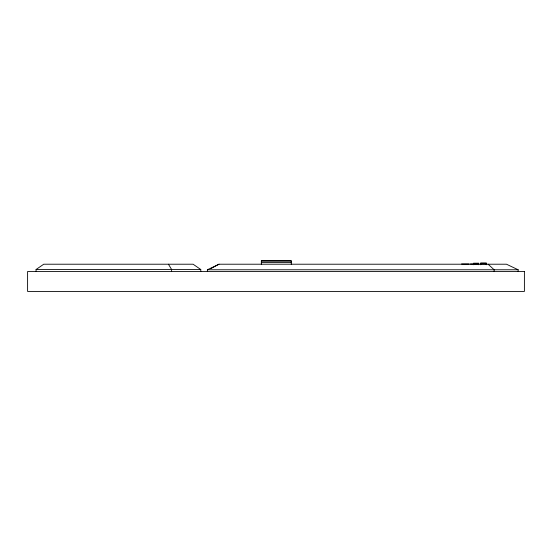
<?xml version="1.0" encoding="UTF-8"?>
<svg xmlns="http://www.w3.org/2000/svg" width="552" height="552" viewBox="0 0 552 552"><rect width="100%" height="100%" fill="white"/><g stroke="black" fill="none" stroke-linecap="round" stroke-linejoin="round"><path stroke-width="0.83" d="M36.073 271.508L36.073 269.5L43.753 264.215L193.096 264.215L200.776 269.5L200.776 271.508M210.747 268.707L218.889 264.215L506.481 264.215L518.155 269.769L518.155 271.508M207.373 271.508L207.373 269.769L219.054 264.215M261.344 261.2L291.29 261.2M261.344 262.393L291.29 262.393M480.695 263.849L486.291 263.849M461.562 263.959L469.117 263.959M470.421 263.959L474.182 263.959M473.512 264.139L478.722 264.139M36.073 269.5L200.776 269.5M207.373 269.769L518.155 269.769M488.127 264.215L494.13 269.769L494.13 271.508M168.429 264.215L171.61 269.5L171.61 271.508M486.291 264.753L486.291 262.918L480.695 262.918L480.695 264.753M478.722 264.739L478.722 263.194L473.512 263.194L473.512 264.739M291.29 264.215L291.29 260.572L261.344 260.572L261.344 264.215M524.4 271.508L27.6 271.508L27.6 291.428L524.4 291.428L524.4 271.508"/></g></svg>
